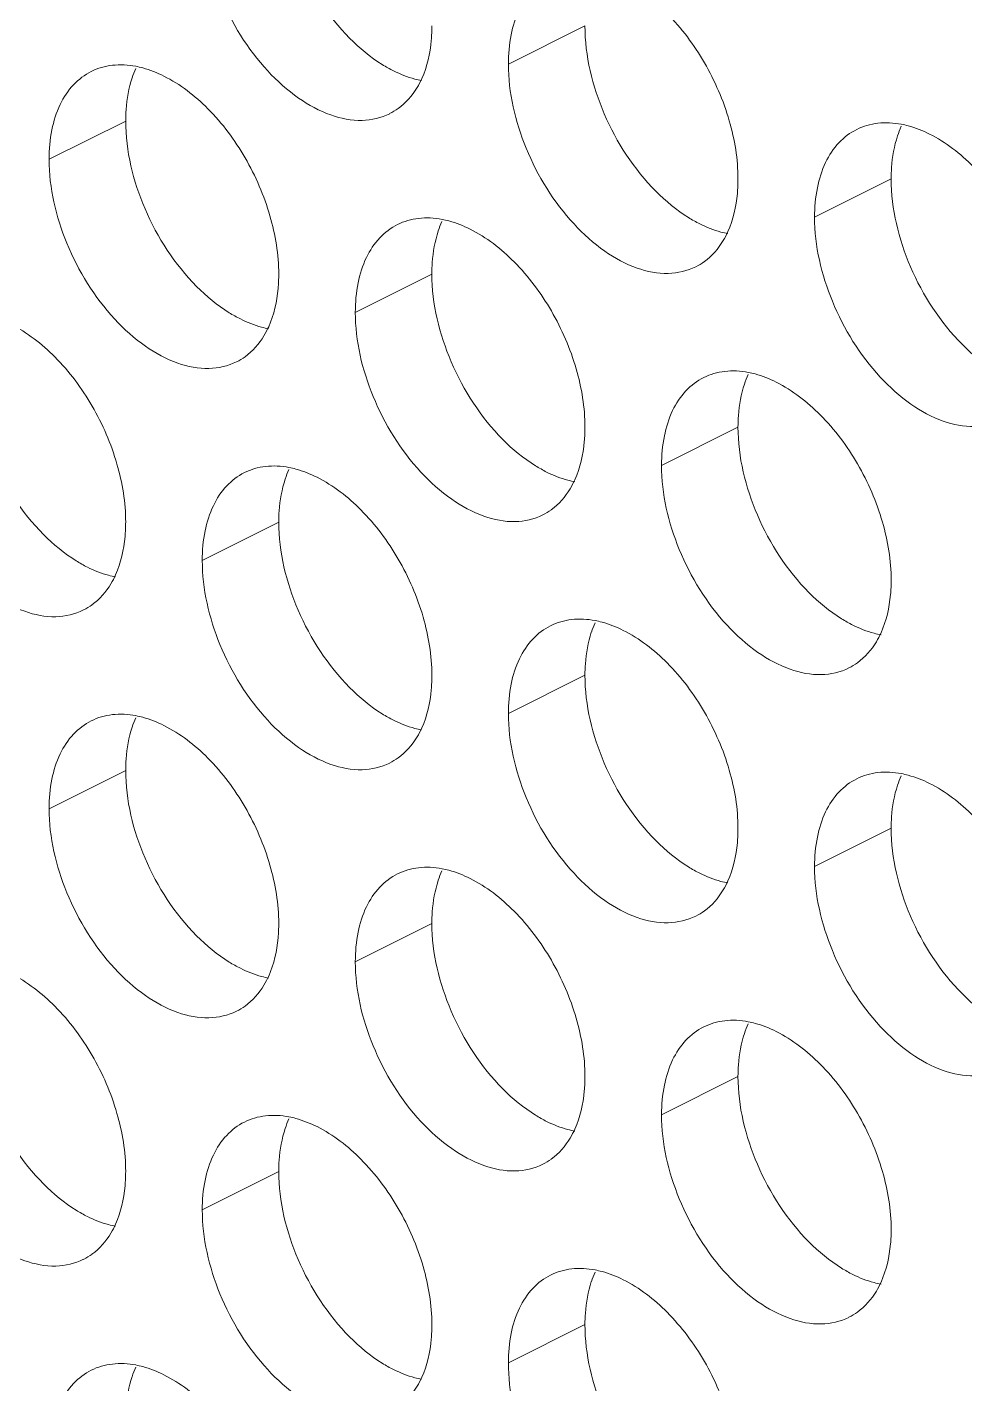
# Model space of a CAD drawing. Header units: millimetres. Extents: x 0 to 2524, y 0 to 1785.
# Drawn here: x 1824.22 to 1831.15, y 838.28 to 848.31 of the extents above; entities that cross this region are included whole.
import ezdxf

# ---------------------------------------------------------------- set-up
doc = ezdxf.new("R2010")
doc.units = ezdxf.units.MM
doc.header["$LTSCALE"] = 0.1
doc.layers.add('标注', color=251, linetype='Continuous', lineweight=9)

msp = doc.modelspace()

# ---------------------------------------------------------------- linework, layer by layer
at = {"layer": '标注'}
for p, q in [((1828.347, 848.317), (1827.781, 848.034)), ((1824.953, 847.614), (1824.387, 847.331)), ((1830.61, 847.186), (1830.044, 846.903)), ((1827.216, 846.483), (1826.65, 846.2)), ((1829.478, 845.352), (1828.913, 845.069)), ((1826.084, 844.649), (1825.519, 844.366)), ((1828.347, 843.517), (1827.781, 843.234)), ((1824.953, 842.814), (1824.387, 842.531)), ((1830.61, 842.386), (1830.044, 842.103)), ((1827.216, 841.683), (1826.65, 841.4)), ((1829.478, 840.552), (1828.913, 840.269)), ((1826.084, 839.849), (1825.519, 839.566)), ((1828.347, 838.717), (1827.781, 838.434))]:
    msp.add_line(p, q, dxfattribs=at)
for centre, radius, start, end in [((1825.697, 847.703), 0.734, 155.8796, 161.7803), ((1826.701, 848.074), 0.453, 296.5256, 305.9034), ((1831.354, 847.275), 0.734, 155.8796, 161.7803), ((1827.96, 846.572), 0.734, 155.8796, 161.7803), ((1828.964, 846.942), 0.453, 296.5256, 305.9034), ((1825.57, 846.239), 0.453, 296.5256, 305.9034), ((1830.223, 845.44), 0.734, 155.8796, 161.7803), ((1826.829, 844.738), 0.734, 155.8796, 161.7803), ((1827.833, 845.108), 0.453, 296.5256, 305.9034), ((1824.439, 844.405), 0.453, 296.5256, 305.9034), ((1829.092, 843.606), 0.734, 155.8796, 161.7803), ((1830.095, 843.977), 0.453, 296.5256, 305.9034), ((1825.697, 842.903), 0.734, 155.8796, 161.7803), ((1826.701, 843.274), 0.453, 296.5256, 305.9034), ((1831.354, 842.475), 0.734, 155.8796, 161.7803), ((1827.96, 841.772), 0.734, 155.8796, 161.7803), ((1828.964, 842.142), 0.453, 296.5256, 305.9034), ((1825.57, 841.439), 0.453, 296.5256, 305.9034), ((1830.223, 840.64), 0.734, 155.8796, 161.7803), ((1826.829, 839.938), 0.734, 155.8796, 161.7803), ((1827.833, 840.308), 0.453, 296.5256, 305.9034), ((1824.439, 839.605), 0.453, 296.5256, 305.9034), ((1829.092, 838.806), 0.734, 155.8796, 161.7803), ((1830.095, 839.177), 0.453, 296.5256, 305.9034), ((1825.697, 838.103), 0.734, 155.8796, 161.7803)]:
    msp.add_arc(centre, radius, start, end, dxfattribs=at)
for points, knots in [([(1826.608, 848.227), (1826.447, 848.389), (1826.196, 848.776), (1826.084, 849.227), (1826.084, 849.449)], [0, 0, 0, 0, 0.508684, 1, 1, 1, 1]), ([(1826.904, 847.668), (1826.841, 847.637), (1826.691, 847.603), (1826.453, 847.651), (1826.215, 847.781), (1825.907, 848.059), (1825.621, 848.522), (1825.519, 848.954), (1825.519, 849.166)], [0, 0, 0, 0, 0.090718, 0.191742, 0.308104, 0.439279, 0.725532, 1, 1, 1, 1]), ([(1827.781, 848.034), (1827.781, 848.107), (1827.793, 848.246), (1827.852, 848.436), (1827.952, 848.589), (1828.044, 848.659), (1828.093, 848.683)], [0, 0, 0, 0, 0.289235, 0.54966, 0.782932, 1, 1, 1, 1]), ([(1828.63, 848.649), (1828.75, 848.589), (1828.981, 848.409), (1829.247, 848.051), (1829.428, 847.632), (1829.478, 847.331), (1829.478, 847.186)], [0, 0, 0, 0, 0.229676, 0.488215, 0.753207, 1, 1, 1, 1]), ([(1827.216, 848.317), (1827.216, 848.282), (1827.21, 848.149), (1827.181, 848.017), (1827.141, 847.928)], [0, 0, 0, 0, 0.268874, 1, 1, 1, 1]), ([(1828.871, 847.095), (1828.709, 847.258), (1828.458, 847.645), (1828.347, 848.096), (1828.347, 848.317)], [0, 0, 0, 0, 0.508684, 1, 1, 1, 1]), ([(1826.933, 847.985), (1826.904, 847.999), (1826.786, 848.066), (1826.681, 848.153), (1826.608, 848.227)], [0, 0, 0, 0, 0.235002, 1, 1, 1, 1]), ([(1824.387, 847.331), (1824.387, 847.404), (1824.399, 847.543), (1824.458, 847.733), (1824.558, 847.886), (1824.65, 847.956), (1824.699, 847.98)], [0, 0, 0, 0, 0.289235, 0.54966, 0.782932, 1, 1, 1, 1]), ([(1824.699, 847.98), (1824.747, 848.005), (1824.858, 848.036), (1824.971, 848.029), (1825.028, 848.019)], [0, 0, 0, 0, 0.482538, 1, 1, 1, 1]), ([(1825.028, 848.019), (1825.045, 848.015), (1825.117, 847.999), (1825.186, 847.971), (1825.236, 847.946)], [0, 0, 0, 0, 0.238696, 1, 1, 1, 1]), ([(1825.236, 847.946), (1825.356, 847.886), (1825.587, 847.706), (1825.853, 847.348), (1826.034, 846.929), (1826.084, 846.628), (1826.084, 846.483)], [0, 0, 0, 0, 0.229676, 0.488215, 0.753207, 1, 1, 1, 1]), ([(1827.14, 847.913), (1827.123, 847.916), (1827.052, 847.933), (1826.983, 847.96), (1826.933, 847.985)], [0, 0, 0, 0, 0.238696, 1, 1, 1, 1]), ([(1829.166, 846.537), (1829.104, 846.506), (1828.954, 846.472), (1828.716, 846.519), (1828.478, 846.65), (1828.17, 846.928), (1827.884, 847.39), (1827.781, 847.823), (1827.781, 848.034)], [0, 0, 0, 0, 0.090718, 0.191742, 0.308104, 0.439279, 0.725532, 1, 1, 1, 1]), ([(1824.953, 847.614), (1824.953, 847.643), (1824.957, 847.75), (1824.975, 847.858), (1825, 847.933)], [0, 0, 0, 0, 0.264225, 1, 1, 1, 1]), ([(1827.141, 847.928), (1827.131, 847.905), (1827.087, 847.821), (1827.023, 847.747), (1826.967, 847.707)], [0, 0, 0, 0, 0.265525, 1, 1, 1, 1]), ([(1825.477, 846.392), (1825.315, 846.555), (1825.064, 846.942), (1824.953, 847.393), (1824.953, 847.614)], [0, 0, 0, 0, 0.508684, 1, 1, 1, 1]), ([(1830.044, 846.903), (1830.044, 846.976), (1830.056, 847.115), (1830.115, 847.305), (1830.214, 847.457), (1830.307, 847.528), (1830.356, 847.552)], [0, 0, 0, 0, 0.289235, 0.54966, 0.782932, 1, 1, 1, 1]), ([(1830.356, 847.552), (1830.404, 847.576), (1830.514, 847.608), (1830.628, 847.601), (1830.685, 847.59)], [0, 0, 0, 0, 0.482538, 1, 1, 1, 1]), ([(1830.685, 847.59), (1830.702, 847.587), (1830.774, 847.57), (1830.843, 847.543), (1830.893, 847.518)], [0, 0, 0, 0, 0.238696, 1, 1, 1, 1]), ([(1830.61, 847.186), (1830.61, 847.214), (1830.613, 847.322), (1830.632, 847.429), (1830.657, 847.504)], [0, 0, 0, 0, 0.264225, 1, 1, 1, 1]), ([(1830.893, 847.518), (1831.013, 847.458), (1831.244, 847.277), (1831.51, 846.919), (1831.691, 846.5), (1831.741, 846.199), (1831.741, 846.054)], [0, 0, 0, 0, 0.229676, 0.488215, 0.753207, 1, 1, 1, 1]), ([(1825.772, 845.834), (1825.71, 845.803), (1825.56, 845.769), (1825.322, 845.816), (1825.084, 845.947), (1824.776, 846.225), (1824.49, 846.687), (1824.387, 847.12), (1824.387, 847.331)], [0, 0, 0, 0, 0.090718, 0.191742, 0.308104, 0.439279, 0.725532, 1, 1, 1, 1]), ([(1829.478, 847.186), (1829.478, 847.15), (1829.473, 847.018), (1829.443, 846.885), (1829.404, 846.797)], [0, 0, 0, 0, 0.268874, 1, 1, 1, 1]), ([(1831.134, 845.964), (1830.972, 846.127), (1830.721, 846.514), (1830.61, 846.964), (1830.61, 847.186)], [0, 0, 0, 0, 0.508684, 1, 1, 1, 1]), ([(1829.196, 846.854), (1829.167, 846.868), (1829.049, 846.934), (1828.944, 847.022), (1828.871, 847.095)], [0, 0, 0, 0, 0.235002, 1, 1, 1, 1]), ([(1826.65, 846.2), (1826.65, 846.273), (1826.662, 846.412), (1826.721, 846.602), (1826.82, 846.754), (1826.913, 846.825), (1826.962, 846.849)], [0, 0, 0, 0, 0.289235, 0.54966, 0.782932, 1, 1, 1, 1]), ([(1826.962, 846.849), (1827.01, 846.873), (1827.12, 846.905), (1827.234, 846.898), (1827.291, 846.887)], [0, 0, 0, 0, 0.482538, 1, 1, 1, 1]), ([(1827.291, 846.887), (1827.308, 846.884), (1827.38, 846.867), (1827.448, 846.84), (1827.498, 846.815)], [0, 0, 0, 0, 0.238696, 1, 1, 1, 1]), ([(1829.403, 846.782), (1829.386, 846.785), (1829.314, 846.801), (1829.246, 846.829), (1829.196, 846.854)], [0, 0, 0, 0, 0.238696, 1, 1, 1, 1]), ([(1831.429, 845.405), (1831.367, 845.374), (1831.217, 845.34), (1830.979, 845.388), (1830.74, 845.519), (1830.433, 845.796), (1830.147, 846.259), (1830.044, 846.691), (1830.044, 846.903)], [0, 0, 0, 0, 0.090718, 0.191742, 0.308104, 0.439279, 0.725532, 1, 1, 1, 1]), ([(1827.216, 846.483), (1827.216, 846.511), (1827.219, 846.619), (1827.238, 846.726), (1827.263, 846.801)], [0, 0, 0, 0, 0.264225, 1, 1, 1, 1]), ([(1827.498, 846.815), (1827.619, 846.755), (1827.85, 846.574), (1828.116, 846.216), (1828.297, 845.798), (1828.347, 845.496), (1828.347, 845.352)], [0, 0, 0, 0, 0.229676, 0.488215, 0.753207, 1, 1, 1, 1]), ([(1829.404, 846.797), (1829.393, 846.774), (1829.35, 846.69), (1829.286, 846.616), (1829.23, 846.575)], [0, 0, 0, 0, 0.265525, 1, 1, 1, 1]), ([(1826.084, 846.483), (1826.084, 846.447), (1826.079, 846.315), (1826.049, 846.182), (1826.01, 846.094)], [0, 0, 0, 0, 0.268874, 1, 1, 1, 1]), ([(1827.739, 845.261), (1827.578, 845.424), (1827.327, 845.811), (1827.216, 846.261), (1827.216, 846.483)], [0, 0, 0, 0, 0.508684, 1, 1, 1, 1]), ([(1825.801, 846.151), (1825.773, 846.165), (1825.655, 846.231), (1825.55, 846.319), (1825.477, 846.392)], [0, 0, 0, 0, 0.235002, 1, 1, 1, 1]), ([(1826.009, 846.079), (1825.992, 846.082), (1825.92, 846.098), (1825.851, 846.126), (1825.801, 846.151)], [0, 0, 0, 0, 0.238696, 1, 1, 1, 1]), ([(1828.035, 844.703), (1827.972, 844.671), (1827.823, 844.637), (1827.585, 844.685), (1827.346, 844.816), (1827.039, 845.093), (1826.753, 845.556), (1826.65, 845.988), (1826.65, 846.2)], [0, 0, 0, 0, 0.090718, 0.191742, 0.308104, 0.439279, 0.725532, 1, 1, 1, 1]), ([(1824.104, 846.112), (1824.225, 846.052), (1824.456, 845.871), (1824.722, 845.513), (1824.903, 845.095), (1824.953, 844.794), (1824.953, 844.649)], [0, 0, 0, 0, 0.229676, 0.488215, 0.753207, 1, 1, 1, 1]), ([(1826.01, 846.094), (1825.999, 846.071), (1825.956, 845.987), (1825.892, 845.913), (1825.836, 845.872)], [0, 0, 0, 0, 0.265525, 1, 1, 1, 1]), ([(1831.458, 845.722), (1831.43, 845.737), (1831.312, 845.803), (1831.206, 845.89), (1831.134, 845.964)], [0, 0, 0, 0, 0.235002, 1, 1, 1, 1]), ([(1824.345, 844.558), (1824.184, 844.721), (1823.933, 845.108), (1823.822, 845.558), (1823.822, 845.78)], [0, 0, 0, 0, 0.508684, 1, 1, 1, 1]), ([(1829.225, 845.718), (1829.273, 845.742), (1829.383, 845.774), (1829.497, 845.767), (1829.554, 845.756)], [0, 0, 0, 0, 0.482538, 1, 1, 1, 1]), ([(1829.554, 845.756), (1829.571, 845.753), (1829.642, 845.736), (1829.711, 845.709), (1829.761, 845.684)], [0, 0, 0, 0, 0.238696, 1, 1, 1, 1]), ([(1828.913, 845.069), (1828.913, 845.142), (1828.925, 845.28), (1828.984, 845.471), (1829.083, 845.623), (1829.176, 845.693), (1829.225, 845.718)], [0, 0, 0, 0, 0.289235, 0.54966, 0.782932, 1, 1, 1, 1]), ([(1829.478, 845.352), (1829.478, 845.38), (1829.482, 845.487), (1829.501, 845.595), (1829.526, 845.67)], [0, 0, 0, 0, 0.264225, 1, 1, 1, 1]), ([(1829.761, 845.684), (1829.882, 845.623), (1830.112, 845.443), (1830.379, 845.085), (1830.56, 844.666), (1830.61, 844.365), (1830.61, 844.22)], [0, 0, 0, 0, 0.229676, 0.488215, 0.753207, 1, 1, 1, 1]), ([(1824.641, 844), (1824.578, 843.968), (1824.428, 843.934), (1824.191, 843.982), (1823.952, 844.113), (1823.644, 844.39), (1823.358, 844.853), (1823.256, 845.285), (1823.256, 845.497)], [0, 0, 0, 0, 0.090718, 0.191742, 0.308104, 0.439279, 0.725532, 1, 1, 1, 1]), ([(1828.347, 845.352), (1828.347, 845.316), (1828.341, 845.184), (1828.312, 845.051), (1828.272, 844.963)], [0, 0, 0, 0, 0.268874, 1, 1, 1, 1]), ([(1830.002, 844.129), (1829.841, 844.292), (1829.59, 844.679), (1829.478, 845.13), (1829.478, 845.352)], [0, 0, 0, 0, 0.508684, 1, 1, 1, 1]), ([(1828.064, 845.019), (1828.036, 845.034), (1827.918, 845.1), (1827.812, 845.187), (1827.739, 845.261)], [0, 0, 0, 0, 0.235002, 1, 1, 1, 1]), ([(1825.83, 845.015), (1825.879, 845.039), (1825.989, 845.071), (1826.103, 845.064), (1826.159, 845.053)], [0, 0, 0, 0, 0.482538, 1, 1, 1, 1]), ([(1826.159, 845.053), (1826.177, 845.05), (1826.248, 845.033), (1826.317, 845.006), (1826.367, 844.981)], [0, 0, 0, 0, 0.238696, 1, 1, 1, 1]), ([(1830.298, 843.571), (1830.235, 843.54), (1830.085, 843.506), (1829.848, 843.554), (1829.609, 843.684), (1829.301, 843.962), (1829.015, 844.425), (1828.913, 844.857), (1828.913, 845.069)], [0, 0, 0, 0, 0.090718, 0.191742, 0.308104, 0.439279, 0.725532, 1, 1, 1, 1]), ([(1825.519, 844.366), (1825.519, 844.439), (1825.531, 844.578), (1825.59, 844.768), (1825.689, 844.92), (1825.782, 844.99), (1825.83, 845.015)], [0, 0, 0, 0, 0.289235, 0.54966, 0.782932, 1, 1, 1, 1]), ([(1826.084, 844.649), (1826.084, 844.677), (1826.088, 844.784), (1826.107, 844.892), (1826.132, 844.967)], [0, 0, 0, 0, 0.264225, 1, 1, 1, 1]), ([(1826.367, 844.981), (1826.488, 844.92), (1826.718, 844.74), (1826.984, 844.382), (1827.166, 843.963), (1827.216, 843.662), (1827.216, 843.517)], [0, 0, 0, 0, 0.229676, 0.488215, 0.753207, 1, 1, 1, 1]), ([(1828.272, 844.947), (1828.255, 844.951), (1828.183, 844.967), (1828.114, 844.994), (1828.064, 845.019)], [0, 0, 0, 0, 0.238696, 1, 1, 1, 1]), ([(1828.272, 844.963), (1828.262, 844.94), (1828.219, 844.856), (1828.155, 844.782), (1828.098, 844.741)], [0, 0, 0, 0, 0.265525, 1, 1, 1, 1]), ([(1824.953, 844.649), (1824.953, 844.613), (1824.947, 844.481), (1824.918, 844.348), (1824.878, 844.26)], [0, 0, 0, 0, 0.268874, 1, 1, 1, 1]), ([(1826.608, 843.427), (1826.447, 843.589), (1826.196, 843.976), (1826.084, 844.427), (1826.084, 844.649)], [0, 0, 0, 0, 0.508684, 1, 1, 1, 1]), ([(1824.67, 844.316), (1824.642, 844.331), (1824.524, 844.397), (1824.418, 844.484), (1824.345, 844.558)], [0, 0, 0, 0, 0.235002, 1, 1, 1, 1]), ([(1826.904, 842.868), (1826.841, 842.837), (1826.691, 842.803), (1826.453, 842.851), (1826.215, 842.981), (1825.907, 843.259), (1825.621, 843.722), (1825.519, 844.154), (1825.519, 844.366)], [0, 0, 0, 0, 0.090718, 0.191742, 0.308104, 0.439279, 0.725532, 1, 1, 1, 1]), ([(1824.878, 844.244), (1824.861, 844.248), (1824.789, 844.264), (1824.72, 844.291), (1824.67, 844.316)], [0, 0, 0, 0, 0.238696, 1, 1, 1, 1]), ([(1824.878, 844.26), (1824.868, 844.237), (1824.825, 844.153), (1824.761, 844.079), (1824.704, 844.038)], [0, 0, 0, 0, 0.265525, 1, 1, 1, 1]), ([(1830.327, 843.888), (1830.298, 843.902), (1830.181, 843.969), (1830.075, 844.056), (1830.002, 844.129)], [0, 0, 0, 0, 0.235002, 1, 1, 1, 1]), ([(1830.61, 844.22), (1830.61, 844.185), (1830.604, 844.052), (1830.575, 843.92), (1830.535, 843.831)], [0, 0, 0, 0, 0.268874, 1, 1, 1, 1]), ([(1828.093, 843.883), (1828.142, 843.907), (1828.252, 843.939), (1828.365, 843.932), (1828.422, 843.922)], [0, 0, 0, 0, 0.482538, 1, 1, 1, 1]), ([(1827.781, 843.234), (1827.781, 843.307), (1827.793, 843.446), (1827.852, 843.636), (1827.952, 843.789), (1828.044, 843.859), (1828.093, 843.883)], [0, 0, 0, 0, 0.289235, 0.54966, 0.782932, 1, 1, 1, 1]), ([(1828.347, 843.517), (1828.347, 843.546), (1828.351, 843.653), (1828.37, 843.76), (1828.394, 843.836)], [0, 0, 0, 0, 0.264225, 1, 1, 1, 1]), ([(1828.422, 843.922), (1828.439, 843.918), (1828.511, 843.902), (1828.58, 843.874), (1828.63, 843.849)], [0, 0, 0, 0, 0.238696, 1, 1, 1, 1]), ([(1828.63, 843.849), (1828.75, 843.789), (1828.981, 843.609), (1829.247, 843.251), (1829.428, 842.832), (1829.478, 842.531), (1829.478, 842.386)], [0, 0, 0, 0, 0.229676, 0.488215, 0.753207, 1, 1, 1, 1]), ([(1830.535, 843.816), (1830.517, 843.819), (1830.446, 843.836), (1830.377, 843.863), (1830.327, 843.888)], [0, 0, 0, 0, 0.238696, 1, 1, 1, 1]), ([(1830.535, 843.831), (1830.525, 843.808), (1830.482, 843.724), (1830.417, 843.65), (1830.361, 843.61)], [0, 0, 0, 0, 0.265525, 1, 1, 1, 1]), ([(1827.216, 843.517), (1827.216, 843.482), (1827.21, 843.349), (1827.181, 843.217), (1827.141, 843.128)], [0, 0, 0, 0, 0.268874, 1, 1, 1, 1]), ([(1828.871, 842.295), (1828.709, 842.458), (1828.458, 842.845), (1828.347, 843.296), (1828.347, 843.517)], [0, 0, 0, 0, 0.508684, 1, 1, 1, 1]), ([(1826.933, 843.185), (1826.904, 843.199), (1826.786, 843.266), (1826.681, 843.353), (1826.608, 843.427)], [0, 0, 0, 0, 0.235002, 1, 1, 1, 1]), ([(1824.699, 843.18), (1824.747, 843.205), (1824.858, 843.236), (1824.971, 843.229), (1825.028, 843.219)], [0, 0, 0, 0, 0.482538, 1, 1, 1, 1]), ([(1829.166, 841.737), (1829.104, 841.706), (1828.954, 841.672), (1828.716, 841.719), (1828.478, 841.85), (1828.17, 842.128), (1827.884, 842.59), (1827.781, 843.023), (1827.781, 843.234)], [0, 0, 0, 0, 0.090718, 0.191742, 0.308104, 0.439279, 0.725532, 1, 1, 1, 1]), ([(1824.387, 842.531), (1824.387, 842.604), (1824.399, 842.743), (1824.458, 842.933), (1824.558, 843.086), (1824.65, 843.156), (1824.699, 843.18)], [0, 0, 0, 0, 0.289235, 0.54966, 0.782932, 1, 1, 1, 1]), ([(1824.953, 842.814), (1824.953, 842.843), (1824.957, 842.95), (1824.975, 843.058), (1825, 843.133)], [0, 0, 0, 0, 0.264225, 1, 1, 1, 1]), ([(1825.028, 843.219), (1825.045, 843.215), (1825.117, 843.199), (1825.186, 843.171), (1825.236, 843.146)], [0, 0, 0, 0, 0.238696, 1, 1, 1, 1]), ([(1825.236, 843.146), (1825.356, 843.086), (1825.587, 842.906), (1825.853, 842.548), (1826.034, 842.129), (1826.084, 841.828), (1826.084, 841.683)], [0, 0, 0, 0, 0.229676, 0.488215, 0.753207, 1, 1, 1, 1]), ([(1827.14, 843.113), (1827.123, 843.116), (1827.052, 843.133), (1826.983, 843.16), (1826.933, 843.185)], [0, 0, 0, 0, 0.238696, 1, 1, 1, 1]), ([(1827.141, 843.128), (1827.131, 843.105), (1827.087, 843.021), (1827.023, 842.947), (1826.967, 842.907)], [0, 0, 0, 0, 0.265525, 1, 1, 1, 1]), ([(1825.477, 841.592), (1825.315, 841.755), (1825.064, 842.142), (1824.953, 842.593), (1824.953, 842.814)], [0, 0, 0, 0, 0.508684, 1, 1, 1, 1]), ([(1830.044, 842.103), (1830.044, 842.176), (1830.056, 842.315), (1830.115, 842.505), (1830.214, 842.657), (1830.307, 842.728), (1830.356, 842.752)], [0, 0, 0, 0, 0.289235, 0.54966, 0.782932, 1, 1, 1, 1]), ([(1830.356, 842.752), (1830.404, 842.776), (1830.514, 842.808), (1830.628, 842.801), (1830.685, 842.79)], [0, 0, 0, 0, 0.482538, 1, 1, 1, 1]), ([(1830.685, 842.79), (1830.702, 842.787), (1830.774, 842.77), (1830.843, 842.743), (1830.893, 842.718)], [0, 0, 0, 0, 0.238696, 1, 1, 1, 1]), ([(1830.61, 842.386), (1830.61, 842.414), (1830.613, 842.522), (1830.632, 842.629), (1830.657, 842.704)], [0, 0, 0, 0, 0.264225, 1, 1, 1, 1]), ([(1830.893, 842.718), (1831.013, 842.658), (1831.244, 842.477), (1831.51, 842.119), (1831.691, 841.7), (1831.741, 841.399), (1831.741, 841.254)], [0, 0, 0, 0, 0.229676, 0.488215, 0.753207, 1, 1, 1, 1]), ([(1825.772, 841.034), (1825.71, 841.003), (1825.56, 840.969), (1825.322, 841.016), (1825.084, 841.147), (1824.776, 841.425), (1824.49, 841.887), (1824.387, 842.32), (1824.387, 842.531)], [0, 0, 0, 0, 0.090718, 0.191742, 0.308104, 0.439279, 0.725532, 1, 1, 1, 1]), ([(1829.478, 842.386), (1829.478, 842.35), (1829.473, 842.218), (1829.443, 842.085), (1829.404, 841.997)], [0, 0, 0, 0, 0.268874, 1, 1, 1, 1]), ([(1831.134, 841.164), (1830.972, 841.327), (1830.721, 841.714), (1830.61, 842.164), (1830.61, 842.386)], [0, 0, 0, 0, 0.508684, 1, 1, 1, 1]), ([(1829.196, 842.054), (1829.167, 842.068), (1829.049, 842.134), (1828.944, 842.222), (1828.871, 842.295)], [0, 0, 0, 0, 0.235002, 1, 1, 1, 1]), ([(1826.65, 841.4), (1826.65, 841.473), (1826.662, 841.612), (1826.721, 841.802), (1826.82, 841.954), (1826.913, 842.025), (1826.962, 842.049)], [0, 0, 0, 0, 0.289235, 0.54966, 0.782932, 1, 1, 1, 1]), ([(1826.962, 842.049), (1827.01, 842.073), (1827.12, 842.105), (1827.234, 842.098), (1827.291, 842.087)], [0, 0, 0, 0, 0.482538, 1, 1, 1, 1]), ([(1827.291, 842.087), (1827.308, 842.084), (1827.38, 842.067), (1827.448, 842.04), (1827.498, 842.015)], [0, 0, 0, 0, 0.238696, 1, 1, 1, 1]), ([(1829.403, 841.982), (1829.386, 841.985), (1829.314, 842.001), (1829.246, 842.029), (1829.196, 842.054)], [0, 0, 0, 0, 0.238696, 1, 1, 1, 1]), ([(1831.429, 840.605), (1831.367, 840.574), (1831.217, 840.54), (1830.979, 840.588), (1830.74, 840.719), (1830.433, 840.996), (1830.147, 841.459), (1830.044, 841.891), (1830.044, 842.103)], [0, 0, 0, 0, 0.090718, 0.191742, 0.308104, 0.439279, 0.725532, 1, 1, 1, 1]), ([(1827.216, 841.683), (1827.216, 841.711), (1827.219, 841.819), (1827.238, 841.926), (1827.263, 842.001)], [0, 0, 0, 0, 0.264225, 1, 1, 1, 1]), ([(1827.498, 842.015), (1827.619, 841.955), (1827.85, 841.774), (1828.116, 841.416), (1828.297, 840.998), (1828.347, 840.696), (1828.347, 840.552)], [0, 0, 0, 0, 0.229676, 0.488215, 0.753207, 1, 1, 1, 1]), ([(1829.404, 841.997), (1829.393, 841.974), (1829.35, 841.89), (1829.286, 841.816), (1829.23, 841.775)], [0, 0, 0, 0, 0.265525, 1, 1, 1, 1]), ([(1826.084, 841.683), (1826.084, 841.647), (1826.079, 841.515), (1826.049, 841.382), (1826.01, 841.294)], [0, 0, 0, 0, 0.268874, 1, 1, 1, 1]), ([(1827.739, 840.461), (1827.578, 840.624), (1827.327, 841.011), (1827.216, 841.461), (1827.216, 841.683)], [0, 0, 0, 0, 0.508684, 1, 1, 1, 1]), ([(1825.801, 841.351), (1825.773, 841.365), (1825.655, 841.431), (1825.55, 841.519), (1825.477, 841.592)], [0, 0, 0, 0, 0.235002, 1, 1, 1, 1]), ([(1826.009, 841.279), (1825.992, 841.282), (1825.92, 841.298), (1825.851, 841.326), (1825.801, 841.351)], [0, 0, 0, 0, 0.238696, 1, 1, 1, 1]), ([(1828.035, 839.903), (1827.972, 839.871), (1827.823, 839.837), (1827.585, 839.885), (1827.346, 840.016), (1827.039, 840.293), (1826.753, 840.756), (1826.65, 841.188), (1826.65, 841.4)], [0, 0, 0, 0, 0.090718, 0.191742, 0.308104, 0.439279, 0.725532, 1, 1, 1, 1]), ([(1824.104, 841.312), (1824.225, 841.252), (1824.456, 841.071), (1824.722, 840.713), (1824.903, 840.295), (1824.953, 839.994), (1824.953, 839.849)], [0, 0, 0, 0, 0.229676, 0.488215, 0.753207, 1, 1, 1, 1]), ([(1826.01, 841.294), (1825.999, 841.271), (1825.956, 841.187), (1825.892, 841.113), (1825.836, 841.072)], [0, 0, 0, 0, 0.265525, 1, 1, 1, 1]), ([(1831.458, 840.922), (1831.43, 840.937), (1831.312, 841.003), (1831.206, 841.09), (1831.134, 841.164)], [0, 0, 0, 0, 0.235002, 1, 1, 1, 1]), ([(1824.345, 839.758), (1824.184, 839.921), (1823.933, 840.308), (1823.822, 840.758), (1823.822, 840.98)], [0, 0, 0, 0, 0.508684, 1, 1, 1, 1]), ([(1829.225, 840.918), (1829.273, 840.942), (1829.383, 840.974), (1829.497, 840.967), (1829.554, 840.956)], [0, 0, 0, 0, 0.482538, 1, 1, 1, 1]), ([(1829.554, 840.956), (1829.571, 840.953), (1829.642, 840.936), (1829.711, 840.909), (1829.761, 840.884)], [0, 0, 0, 0, 0.238696, 1, 1, 1, 1]), ([(1828.913, 840.269), (1828.913, 840.342), (1828.925, 840.48), (1828.984, 840.671), (1829.083, 840.823), (1829.176, 840.893), (1829.225, 840.918)], [0, 0, 0, 0, 0.289235, 0.54966, 0.782932, 1, 1, 1, 1]), ([(1829.478, 840.552), (1829.478, 840.58), (1829.482, 840.687), (1829.501, 840.795), (1829.526, 840.87)], [0, 0, 0, 0, 0.264225, 1, 1, 1, 1]), ([(1829.761, 840.884), (1829.882, 840.823), (1830.112, 840.643), (1830.379, 840.285), (1830.56, 839.866), (1830.61, 839.565), (1830.61, 839.42)], [0, 0, 0, 0, 0.229676, 0.488215, 0.753207, 1, 1, 1, 1]), ([(1824.641, 839.2), (1824.578, 839.168), (1824.428, 839.134), (1824.191, 839.182), (1823.952, 839.313), (1823.644, 839.59), (1823.358, 840.053), (1823.256, 840.485), (1823.256, 840.697)], [0, 0, 0, 0, 0.090718, 0.191742, 0.308104, 0.439279, 0.725532, 1, 1, 1, 1]), ([(1828.347, 840.552), (1828.347, 840.516), (1828.341, 840.384), (1828.312, 840.251), (1828.272, 840.163)], [0, 0, 0, 0, 0.268874, 1, 1, 1, 1]), ([(1830.002, 839.329), (1829.841, 839.492), (1829.59, 839.879), (1829.478, 840.33), (1829.478, 840.552)], [0, 0, 0, 0, 0.508684, 1, 1, 1, 1]), ([(1828.064, 840.219), (1828.036, 840.234), (1827.918, 840.3), (1827.812, 840.387), (1827.739, 840.461)], [0, 0, 0, 0, 0.235002, 1, 1, 1, 1]), ([(1825.83, 840.215), (1825.879, 840.239), (1825.989, 840.271), (1826.103, 840.264), (1826.159, 840.253)], [0, 0, 0, 0, 0.482538, 1, 1, 1, 1]), ([(1826.159, 840.253), (1826.177, 840.25), (1826.248, 840.233), (1826.317, 840.206), (1826.367, 840.181)], [0, 0, 0, 0, 0.238696, 1, 1, 1, 1]), ([(1828.272, 840.147), (1828.255, 840.151), (1828.183, 840.167), (1828.114, 840.194), (1828.064, 840.219)], [0, 0, 0, 0, 0.238696, 1, 1, 1, 1]), ([(1830.298, 838.771), (1830.235, 838.74), (1830.085, 838.706), (1829.848, 838.754), (1829.609, 838.884), (1829.301, 839.162), (1829.015, 839.625), (1828.913, 840.057), (1828.913, 840.269)], [0, 0, 0, 0, 0.090718, 0.191742, 0.308104, 0.439279, 0.725532, 1, 1, 1, 1]), ([(1825.519, 839.566), (1825.519, 839.639), (1825.531, 839.778), (1825.59, 839.968), (1825.689, 840.12), (1825.782, 840.19), (1825.83, 840.215)], [0, 0, 0, 0, 0.289235, 0.54966, 0.782932, 1, 1, 1, 1]), ([(1826.084, 839.849), (1826.084, 839.877), (1826.088, 839.984), (1826.107, 840.092), (1826.132, 840.167)], [0, 0, 0, 0, 0.264225, 1, 1, 1, 1]), ([(1826.367, 840.181), (1826.488, 840.12), (1826.718, 839.94), (1826.984, 839.582), (1827.166, 839.163), (1827.216, 838.862), (1827.216, 838.717)], [0, 0, 0, 0, 0.229676, 0.488215, 0.753207, 1, 1, 1, 1]), ([(1828.272, 840.163), (1828.262, 840.14), (1828.219, 840.056), (1828.155, 839.982), (1828.098, 839.941)], [0, 0, 0, 0, 0.265525, 1, 1, 1, 1]), ([(1824.953, 839.849), (1824.953, 839.813), (1824.947, 839.681), (1824.918, 839.548), (1824.878, 839.46)], [0, 0, 0, 0, 0.268874, 1, 1, 1, 1]), ([(1826.608, 838.627), (1826.447, 838.789), (1826.196, 839.176), (1826.084, 839.627), (1826.084, 839.849)], [0, 0, 0, 0, 0.508684, 1, 1, 1, 1]), ([(1824.67, 839.516), (1824.642, 839.531), (1824.524, 839.597), (1824.418, 839.684), (1824.345, 839.758)], [0, 0, 0, 0, 0.235002, 1, 1, 1, 1]), ([(1824.878, 839.444), (1824.861, 839.448), (1824.789, 839.464), (1824.72, 839.491), (1824.67, 839.516)], [0, 0, 0, 0, 0.238696, 1, 1, 1, 1]), ([(1826.904, 838.068), (1826.841, 838.037), (1826.691, 838.003), (1826.453, 838.051), (1826.215, 838.181), (1825.907, 838.459), (1825.621, 838.922), (1825.519, 839.354), (1825.519, 839.566)], [0, 0, 0, 0, 0.090718, 0.191742, 0.308104, 0.439279, 0.725532, 1, 1, 1, 1]), ([(1824.878, 839.46), (1824.868, 839.437), (1824.825, 839.353), (1824.761, 839.279), (1824.704, 839.238)], [0, 0, 0, 0, 0.265525, 1, 1, 1, 1]), ([(1830.61, 839.42), (1830.61, 839.385), (1830.604, 839.252), (1830.575, 839.12), (1830.535, 839.031)], [0, 0, 0, 0, 0.268874, 1, 1, 1, 1]), ([(1830.327, 839.088), (1830.298, 839.102), (1830.181, 839.169), (1830.075, 839.256), (1830.002, 839.329)], [0, 0, 0, 0, 0.235002, 1, 1, 1, 1]), ([(1828.093, 839.083), (1828.142, 839.107), (1828.252, 839.139), (1828.365, 839.132), (1828.422, 839.122)], [0, 0, 0, 0, 0.482538, 1, 1, 1, 1]), ([(1828.422, 839.122), (1828.439, 839.118), (1828.511, 839.102), (1828.58, 839.074), (1828.63, 839.049)], [0, 0, 0, 0, 0.238696, 1, 1, 1, 1]), ([(1827.781, 838.434), (1827.781, 838.507), (1827.793, 838.646), (1827.852, 838.836), (1827.952, 838.989), (1828.044, 839.059), (1828.093, 839.083)], [0, 0, 0, 0, 0.289235, 0.54966, 0.782932, 1, 1, 1, 1]), ([(1828.347, 838.717), (1828.347, 838.746), (1828.351, 838.853), (1828.37, 838.96), (1828.394, 839.036)], [0, 0, 0, 0, 0.264225, 1, 1, 1, 1]), ([(1828.63, 839.049), (1828.75, 838.989), (1828.981, 838.809), (1829.247, 838.451), (1829.428, 838.032), (1829.478, 837.731), (1829.478, 837.586)], [0, 0, 0, 0, 0.229676, 0.488215, 0.753207, 1, 1, 1, 1]), ([(1830.535, 839.016), (1830.517, 839.019), (1830.446, 839.036), (1830.377, 839.063), (1830.327, 839.088)], [0, 0, 0, 0, 0.238696, 1, 1, 1, 1]), ([(1830.535, 839.031), (1830.525, 839.008), (1830.482, 838.924), (1830.417, 838.85), (1830.361, 838.81)], [0, 0, 0, 0, 0.265525, 1, 1, 1, 1]), ([(1827.216, 838.717), (1827.216, 838.682), (1827.21, 838.549), (1827.181, 838.417), (1827.141, 838.328)], [0, 0, 0, 0, 0.268874, 1, 1, 1, 1]), ([(1828.871, 837.495), (1828.709, 837.658), (1828.458, 838.045), (1828.347, 838.496), (1828.347, 838.717)], [0, 0, 0, 0, 0.508684, 1, 1, 1, 1]), ([(1826.933, 838.385), (1826.904, 838.399), (1826.786, 838.466), (1826.681, 838.553), (1826.608, 838.627)], [0, 0, 0, 0, 0.235002, 1, 1, 1, 1]), ([(1824.699, 838.38), (1824.747, 838.405), (1824.858, 838.436), (1824.971, 838.429), (1825.028, 838.419)], [0, 0, 0, 0, 0.482538, 1, 1, 1, 1]), ([(1825.028, 838.419), (1825.045, 838.415), (1825.117, 838.399), (1825.186, 838.371), (1825.236, 838.346)], [0, 0, 0, 0, 0.238696, 1, 1, 1, 1]), ([(1829.166, 836.937), (1829.104, 836.906), (1828.954, 836.872), (1828.716, 836.919), (1828.478, 837.05), (1828.17, 837.328), (1827.884, 837.79), (1827.781, 838.223), (1827.781, 838.434)], [0, 0, 0, 0, 0.090718, 0.191742, 0.308104, 0.439279, 0.725532, 1, 1, 1, 1]), ([(1824.387, 837.731), (1824.387, 837.804), (1824.399, 837.943), (1824.458, 838.133), (1824.558, 838.286), (1824.65, 838.356), (1824.699, 838.38)], [0, 0, 0, 0, 0.289235, 0.54966, 0.782932, 1, 1, 1, 1]), ([(1824.953, 838.014), (1824.953, 838.043), (1824.957, 838.15), (1824.975, 838.258), (1825, 838.333)], [0, 0, 0, 0, 0.264225, 1, 1, 1, 1]), ([(1825.236, 838.346), (1825.356, 838.286), (1825.587, 838.106), (1825.853, 837.748), (1826.034, 837.329), (1826.084, 837.028), (1826.084, 836.883)], [0, 0, 0, 0, 0.229676, 0.488215, 0.753207, 1, 1, 1, 1]), ([(1827.14, 838.313), (1827.123, 838.316), (1827.052, 838.333), (1826.983, 838.36), (1826.933, 838.385)], [0, 0, 0, 0, 0.238696, 1, 1, 1, 1]), ([(1827.141, 838.328), (1827.131, 838.305), (1827.087, 838.221), (1827.023, 838.147), (1826.967, 838.107)], [0, 0, 0, 0, 0.265525, 1, 1, 1, 1])]:
    msp.add_open_spline(points, degree=3, knots=knots, dxfattribs=at)

doc.saveas('drawing.dxf')
